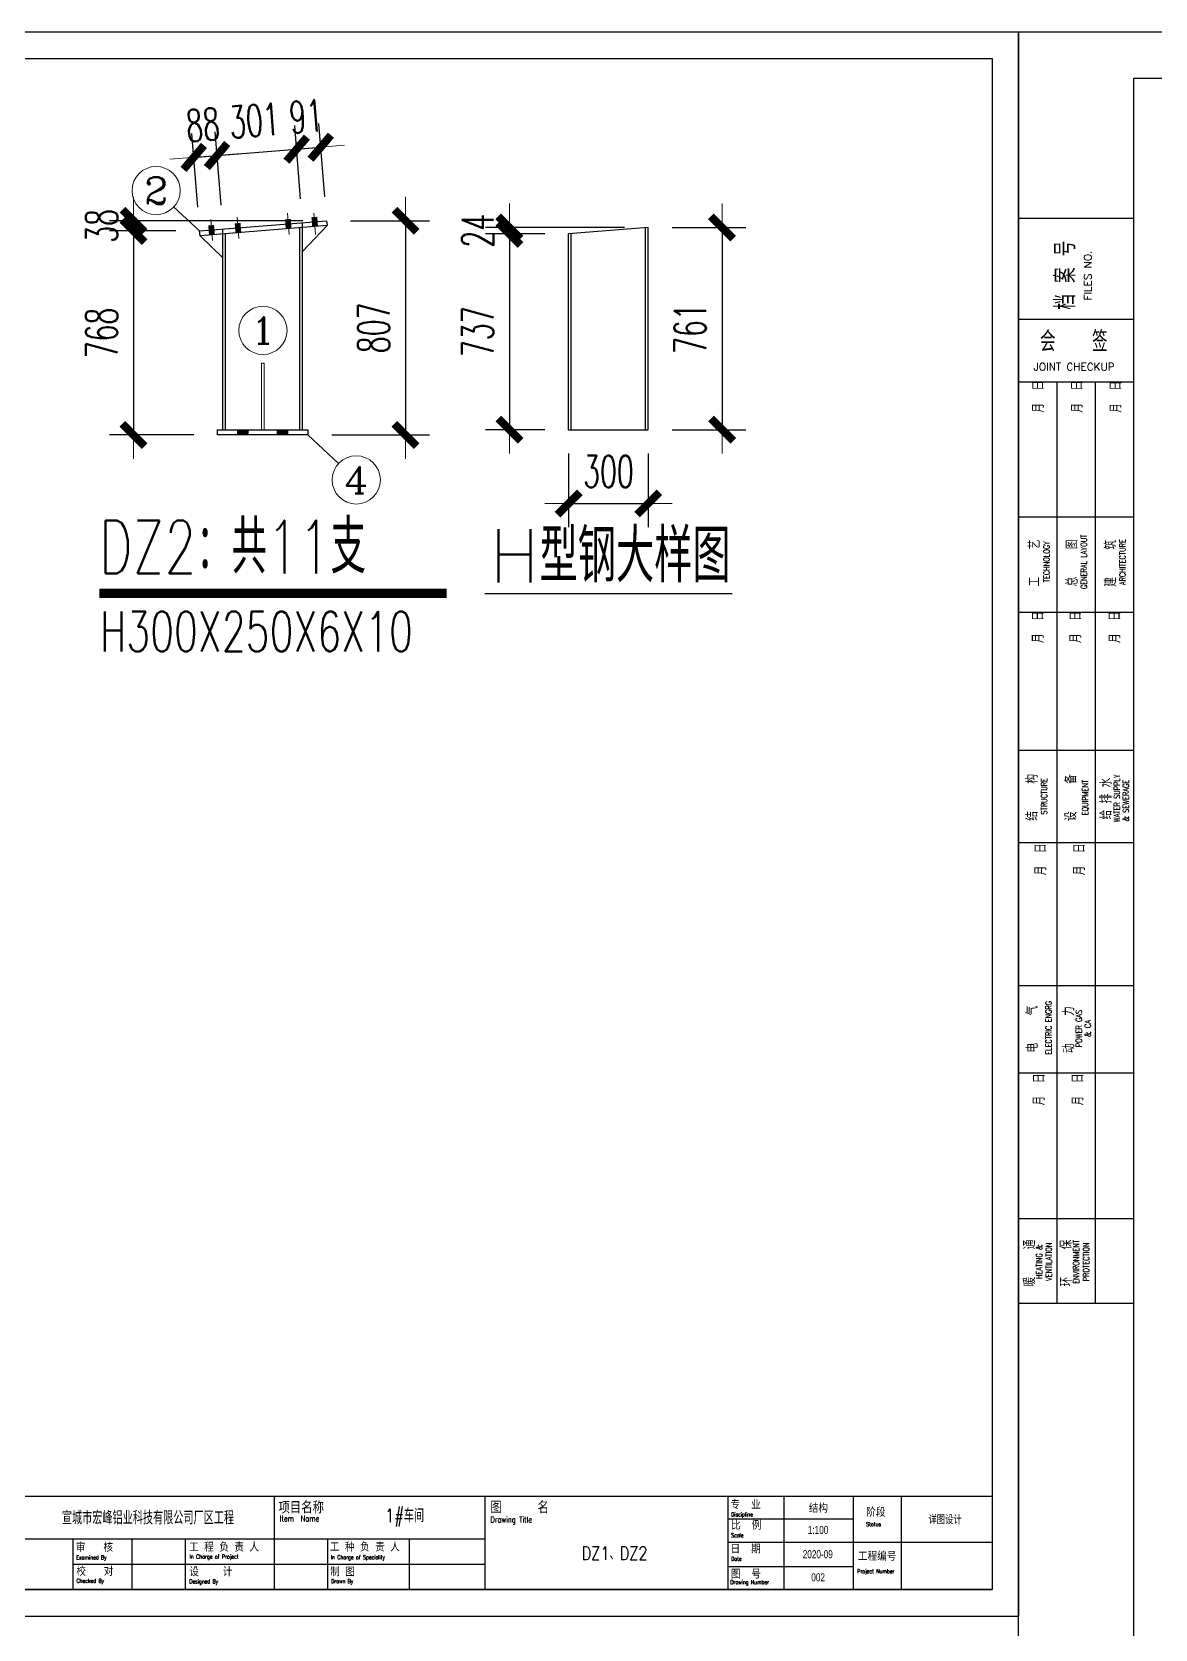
# Model space of a CAD drawing. Header units: inches. Extents: x 129725932 to 129894734, y 55771230 to 55809283.
# Drawn here: x 129784419 to 129788651, y 55803268 to 55809283 of the extents above; entities that cross this region are included whole.
import ezdxf
from ezdxf.enums import TextEntityAlignment as Align

# ---------------------------------------------------------------- set-up
doc = ezdxf.new("R2010")
doc.units = ezdxf.units.IN
doc.header["$MEASUREMENT"] = 0
doc.linetypes.add('CENTER', pattern=[50.8, 31.75, -6.35, 6.35, -6.35])
for name, color, linetype, lineweight in [('Bolt', 252, 'Continuous', 9), ('灰线', 253, 'Continuous', 5), ('轴线层', 1, 'CENTER', 15), ('钢架', 7, 'Continuous', 25)]:
    doc.layers.add(name, color=color, linetype=linetype, lineweight=lineweight)
for name, color, linetype in [('TK', 140, 'Continuous'), ('细线', 37, 'Continuous'), ('钢柱', 6, 'Continuous')]:
    doc.layers.add(name, color=color, linetype=linetype)
doc.styles.add('ARIAL', font='swisscl.ttf', dxfattribs={"width": 0.7})
doc.styles.add('COMPLEX', font='COMPLEX')
doc.styles.add('DIM_FONT', font='romans.shx', dxfattribs={"width": 0.618, "bigfont": '1hztxt.shx'})
doc.styles.add('HZ1', font='romand.shx', dxfattribs={"width": 0.7, "height": 300, "bigfont": 'hzxy.shx'})
doc.styles.add('HZXY', font='romand.shx', dxfattribs={"bigfont": 'hzxy.shx'})
doc.styles.add('ROMANC', font='romanc.shx', dxfattribs={"width": 0.8, "bigfont": 'hztxt.shx'})
doc.styles.add('ROMAND', font='ROMAND.shx', dxfattribs={"width": 0.85})
doc.styles.get("Standard").update_dxf_attribs({"font": 'txt', "bigfont": 'gbcbig.shx'})
doc.dimstyles.new('WGH(1)', dxfattribs={"dimscale": 1.2, "dimtxt": 100, "dimasz": 0.5, "dimexe": 75, "dimexo": 75, "dimgap": 50, "dimtad": 1, "dimdec": 0, "dimzin": 0, "dimdsep": 46, "dimtxsty": 'DIM_FONT', "dimblk1": '_DIMX', "dimblk2": '_DIMX', "dimsah": 1, "dimcen": 0.09, "dimclrd": 3, "dimclre": 3, "dimclrt": 7, "dimadec": 0, "dimazin": 0, "dimtfac": 1, "dimtdec": 0, "dimtix": 1, "dimtmove": 2, "dimatfit": 3, "dimldrblk": '_DIMX', "dimfxl": 0, "dimtolj": 1, "dimtzin": 0, "dimarcsym": 0})

# ---------------------------------------------------------------- blocks, each defined once
blk = doc.blocks.new('TK')
at = {"layer": 'TK', "lineweight": -3}
for p, q in [((6334425.8, 2858636.6), (6334425.8, 2870306.6)), ((6334425.8, 2858636.6), (6334425.8, 2870306.6)), ((6334425.8, 2870306.6), (6350948.5, 2870306.6)), ((6334425.8, 2870306.6), (6350948.5, 2870306.6)), ((6334425.8, 2870306.6), (6350948.5, 2870306.6)), ((6334425.8, 2870306.6), (6350948.5, 2870306.6)), ((6350948.5, 2858636.6), (6350948.5, 2870306.6)), ((6350948.5, 2858636.6), (6350948.5, 2870306.6)), ((6334917, 2858833.1), (6334917, 2870110.2)), ((6334917, 2858833.1), (6334917, 2870110.2)), ((6334917, 2870110.2), (6350752, 2870110.2)), ((6334917, 2870110.2), (6350752, 2870110.2)), ((6350752, 2870110.2), (6350752, 2858833.1)), ((6350752, 2870110.2), (6350752, 2858833.1)), ((6334425.8, 2869513), (6334917, 2869513)), ((6334917, 2869080.6), (6334425.8, 2869080.6)), ((6334917, 2868812.9), (6334425.8, 2868812.9)), ((6334589.5, 2864883.6), (6334589.5, 2868812.9)), ((6334753.1, 2864883.6), (6334753.1, 2868812.9)), ((6334917, 2868236.4), (6334425.8, 2868236.4)), ((6334917, 2867830.6), (6334425.8, 2867830.6)), ((6334917, 2867241.9), (6334425.8, 2867241.9)), ((6334917, 2866848.3), (6334425.8, 2866848.3)), ((6334917, 2866238.1), (6334425.8, 2866238.1)), ((6334917, 2865866), (6334425.8, 2865866)), ((6334917, 2865243.8), (6334425.8, 2865243.8)), ((6334917, 2864883.6), (6334425.8, 2864883.6)), ((6339769.6, 2859520.7), (6350752, 2859520.7)), ((6339769.6, 2859520.7), (6350752, 2859520.7)), ((6345461, 2859520.7), (6345461, 2858833.1)), ((6345461, 2859520.7), (6345461, 2858833.1)), ((6347013.7, 2859520.7), (6347013.7, 2858833.1)), ((6347013.7, 2859520.7), (6347013.7, 2858833.1)), ((6347013.7, 2859520.7), (6347013.7, 2858833.1)), ((6347013.7, 2859520.7), (6347013.7, 2858833.1)), ((6348804.1, 2859520.7), (6348804.1, 2858833.1)), ((6349216.7, 2859520.7), (6349216.7, 2858833.1)), ((6349728.7, 2859520.7), (6349728.7, 2858833.1)), ((6350082.3, 2859520.7), (6350082.3, 2858833.1)), ((6349728.7, 2859351.2), (6348804.1, 2859351.2)), ((6343153, 2859204.2), (6347013.7, 2859204.2)), ((6343153, 2859204.2), (6347013.7, 2859204.2)), ((6343976.7, 2859204.2), (6343976.7, 2858833.1)), ((6343976.7, 2859204.2), (6343976.7, 2858833.1)), ((6344413.2, 2859204.2), (6344413.2, 2858833.1)), ((6344806.2, 2859204.2), (6344806.2, 2858833.1)), ((6344806.2, 2859204.2), (6344806.2, 2858833.1)), ((6345853.9, 2859204.2), (6345853.9, 2858833.1)), ((6345853.9, 2859204.2), (6345853.9, 2858833.1)), ((6346455.9, 2859204.2), (6346455.9, 2858833.1)), ((6350752, 2859177.5), (6348804.1, 2859177.5)), ((6343976.7, 2859018.6), (6347013.7, 2859018.6)), ((6343976.7, 2859018.6), (6347013.7, 2859018.6)), ((6349728.7, 2858998.5), (6348804.1, 2858998.5)), ((6350752, 2858833.1), (6334917, 2858833.1)), ((6334917, 2858833.1), (6350752, 2858833.1)), ((6334917, 2858833.1), (6350752, 2858833.1)), ((6350752, 2858833.1), (6334917, 2858833.1)), ((6334425.8, 2858636.6), (6350948.5, 2858636.6)), ((6334425.8, 2858636.6), (6350948.5, 2858636.6))]:
    blk.add_line(p, q, dxfattribs=at)
at = {"layer": 'TK', "lineweight": -3, "text_generation_flag": 6}
for s, height, rotation, style, width, p in [('档 案 号', 87.04, 270, 'HZ1', 0.8, (6334668, 2869122.3)), ('Item  Name', 43.22, 180, 'ROMANC', 0.75, (6345502.5, 2859333.6)), ('Item  Name', 43.22, 180, 'ROMANC', 0.75, (6345502.5, 2859333.6)), ('Drawing Title', 43.222, 180, 'ROMANC', 0.75, (6347055.7, 2859325.2)), ('Drawing Title', 43.222, 180, 'ROMANC', 0.75, (6347055.7, 2859325.2)), ('Discipline', 29.47, 180, 'ROMANC', 0.75, (6348830.1, 2859370.7)), ('Status', 29.47, 180, 'ROMANC', 0.75, (6349824.6, 2859298.2)), ('Scale', 29.47, 180, 'ROMANC', 0.75, (6348829.4, 2859217)), ('In Charge of Project', 29.47, 180, 'ROMANC', 0.75, (6344839.1, 2859059.6)), ('In Charge of Project', 29.47, 180, 'ROMANC', 0.75, (6344839.1, 2859059.6)), ('Examined By', 29.47, 180, 'ROMANC', 0.75, (6344003.5, 2859053.7)), ('Examined By', 29.47, 180, 'ROMANC', 0.75, (6344003.5, 2859053.7)), ('In Charge of Speciality', 29.47, 180, 'ROMANC', 0.75, (6345879.2, 2859054.9)), ('In Charge of Speciality', 29.47, 180, 'ROMANC', 0.75, (6345879.2, 2859054.9)), ('Date', 29.47, 180, 'ROMANC', 0.75, (6348830.1, 2859043.5)), ('Project Number', 29.47, 180, 'ROMANC', 0.75, (6349759.1, 2858951.3)), ('Checked By', 29.47, 180, 'ROMANC', 0.75, (6344005.3, 2858881.5)), ('Checked By', 29.47, 180, 'ROMANC', 0.75, (6344005.3, 2858881.5)), ('Designed By', 29.47, 180, 'ROMANC', 0.75, (6344836.6, 2858877.3)), ('Designed By', 29.47, 180, 'ROMANC', 0.75, (6344836.6, 2858877.3)), ('Drawn By', 29.47, 180, 'ROMANC', 0.75, (6345882, 2858878.9)), ('Drawn By', 29.47, 180, 'ROMANC', 0.75, (6345882, 2858878.9)), ('Drawing Number', 29.47, 180, 'ROMANC', 0.75, (6348823.9, 2858872.2))]:
    blk.add_text(s, height=height, rotation=rotation, dxfattribs=dict(at, style=style, width=width)).set_placement(p)
for s, height, rotation, style, width, p in [('FILES NO.', 32.64, 270, 'ROMANC', 1, (6334737.3, 2869267.3)), ('会   签', 87.04, 180, 'HZ1', 0.8, (6334661.2, 2868943.4)), ('JOINT CHECKUP', 32.639, 180, 'ROMANC', 1, (6334662.5, 2868862)), ('  月  日', 49.12, 270, 'HZ1', 0.8, (6334533.8, 2868723.8)), ('  月  日', 49.12, 270, 'HZ1', 0.8, (6334699.7, 2868723.8)), ('  月  日', 49.12, 270, 'HZ1', 0.8, (6334864.7, 2868723.5)), ('GENERAL LAYOUT', 25.54, 270, 'ROMAND', 0.8, (6334717.3, 2868046.6)), ('工    艺', 49.12, 270, 'HZ1', 0.8, (6334517.5, 2868041.6)), ('TECHNOLOGY', 25.54, 270, 'ROMAND', 0.8, (6334557.9, 2868046.6)), ('总    图', 49.12, 270, 'HZ1', 0.8, (6334677.8, 2868041.6)), ('建    筑', 49.12, 270, 'HZ1', 0.8, (6334842.4, 2868040.1)), ('ARCHITECTURE', 25.54, 270, 'ROMAND', 0.8, (6334881.5, 2868045.1)), ('  月  日', 49.12, 270, 'HZ1', 0.8, (6334533.1, 2867741.2)), ('  月  日', 49.12, 270, 'HZ1', 0.8, (6334693.4, 2867741.2)), ('  月  日', 49.12, 270, 'HZ1', 0.8, (6334860.6, 2867741.2)), ('结    构', 49.12, 270, 'HZ1', 0.8, (6334507.3, 2867041.6)), ('设    备', 49.12, 270, 'HZ1', 0.8, (6334672.6, 2867041)), ('WATER SUPPLY', 25.54, 270, 'ROMAND', 0.8, (6334858, 2867037.5)), ('STRUCTURE', 25.54, 270, 'ROMAND', 0.8, (6334547.3, 2867046.6)), ('EQUIPMENT', 25.54, 270, 'ROMAND', 0.8, (6334722.5, 2867040.8)), ('给 排 水', 49.12, 270, 'HZ1', 0.8, (6334822.6, 2867036.6)), ('& SEWERAGE', 25.54, 270, 'ROMAND', 0.8, (6334896.1, 2867028)), ('  月  日', 49.12, 270, 'HZ1', 0.8, (6334544.1, 2866750.4)), ('  月  日', 49.12, 270, 'HZ1', 0.8, (6334709.4, 2866750.4)), ('电    气', 49.12, 270, 'HZ1', 0.8, (6334508.2, 2866053.5)), ('ELECTRIC ENGRG', 25.54, 270, 'ROMAND', 0.8, (6334566.1, 2866058.5)), ('动    力', 49.12, 270, 'HZ1', 0.8, (6334664, 2866050.9)), ('POWER GAS', 25.54, 270, 'ROMAND', 0.8, (6334695.6, 2866055.9)), ('& CA', 26.11, 270, 'ROMAND', 0.8, (6334733.7, 2866055.9)), ('  月  日', 49.12, 270, 'HZ1', 0.8, (6334537.2, 2865769.1)), ('  月  日', 49.12, 270, 'HZ1', 0.8, (6334702.5, 2865769.1)), ('暖    通', 49.12, 270, 'HZ1', 0.8, (6334496.5, 2865055.6)), ('环    保', 49.12, 270, 'HZ1', 0.8, (6334652.7, 2865055.6)), ('ENVIRONMENT', 25.54, 270, 'ROMAND', 0.8, (6334683.4, 2865060.6)), ('HEATING &', 25.54, 270, 'ROMAND', 0.8, (6334525.8, 2865060.6)), ('VENTILATION', 25.54, 270, 'ROMAND', 0.8, (6334567.2, 2865060.6)), ('PROTECTION', 25.54, 270, 'ROMAND', 0.8, (6334726.4, 2865060.6))]:
    blk.add_text(s, height=height, rotation=rotation, dxfattribs=dict(at, style=style, width=width)).set_placement(p, align=Align.CENTER)
at = {"layer": 'TK', "lineweight": -3, "style": 'HZXY', "width": 1}
for s, height, p in [('项目名称', 88.41, (6345493, 2859392.2)), ('项目名称', 88.41, (6345493, 2859392.2)), ('图    名', 88.41, (6347054.7, 2859393.4)), ('图    名', 88.41, (6347054.7, 2859393.4)), ('专  业', 58.94, (6348825.2, 2859425.2)), ('阶段', 58.94, (6349824.8, 2859368.6)), ('比  例', 58.94, (6348829.6, 2859273.3)), ('审   核', 58.94, (6344000.8, 2859110.3)), ('审   核', 58.94, (6344000.8, 2859110.3)), ('工 程 负 责 人', 58.94, (6344834.8, 2859111.9)), ('工 程 负 责 人', 58.94, (6344834.8, 2859111.9)), ('工 种 负 责 人', 58.94, (6345872.1, 2859112.8)), ('工 种 负 责 人', 58.94, (6345872.1, 2859112.8)), ('日  期', 58.94, (6348825.2, 2859099.1)), ('工程编号', 58.94, (6349764, 2859044.5)), ('校   对', 58.94, (6344003.6, 2858933.4)), ('校   对', 58.94, (6344003.6, 2858933.4)), ('设    计 ', 58.94, (6344836.4, 2858930.2)), ('设    计 ', 58.94, (6344836.4, 2858930.2)), ('制 图', 58.94, (6345873.9, 2858930)), ('制 图', 58.94, (6345873.9, 2858930)), ('图  号', 58.94, (6348826.7, 2858913.7))]:
    blk.add_text(s, height=height, dxfattribs=at).set_placement(p)
at = {"layer": 'TK', "lineweight": -3}
for tag, height, style, width, p in [('DISCIPLINE', 58.9, 'HZXY', 1, (6349472.7, 2859435.4)), ('PROJECT-NAME', 98.2, 'HZXY', 0.8, (6344531.8, 2859366.2)), ('ITEM-NAME', 98.2, 'HZXY', 0.8, (6346423, 2859369.9)), ('STATUS', 58.9, 'HZXY', 0.8, (6350406.5, 2859350.8)), ('SCALE', 58.9, 'ARIAL', 1, (6349470.2, 2859271.1)), ('版本号', 58.9, 'HZXY', 1, (6342281.9, 2859251.5)), ('REWORK-DATE', 58.9, 'ARIAL', 1, (6342814.4, 2859259)), ('DRAWING-TITLE', 98.2, 'HZXY', 0.8, (6347969.5, 2859229.5)), ('版本号', 58.9, 'HZXY', 1, (6342281.9, 2859078.2)), ('REWORK-DATE', 58.9, 'ARIAL', 1, (6342814.4, 2859087.1)), ('DRAWING-TITLE', 98.2, 'HZXY', 0.8, (6347970.5, 2859098.8)), ('DATE', 58.9, 'ARIAL', 1, (6349468, 2859092.1)), ('PROJECT-NUMBER', 58.9, 'ARIAL', 0.9, (6350395.7, 2859013.3)), ('DRAWING-TITLE', 98.2, 'HZXY', 0.8, (6347972.1, 2858962.5)), ('DRAWING-NUMBER', 58.9, 'ARIAL', 1, (6349470.8, 2858922)), ('版本号', 58.9, 'HZXY', 1, (6342281.9, 2858912.2)), ('REWORK-DATE', 58.9, 'ARIAL', 1, (6342814.4, 2858915.2))]:
    blk.add_attdef(tag, text='', height=height, dxfattribs=dict(at, style=style, width=width)).set_placement(p, align=Align.MIDDLE)
blk = doc.blocks.new('轴线标号')
at = {"lineweight": 13}
blk.add_circle((0, 0), 0.5, dxfattribs=at)
at = {"layer": '钢架', "lineweight": 13, "style": 'COMPLEX', "width": 1.041667}
blk.add_attdef('A', text='', height=0.56, dxfattribs=at).set_placement((-0.25, -0.28), (0.25, -0.28), align=Align.FIT)
blk = doc.blocks.new('_DIMX')
blk.add_line((-150, 0), (150, 0))
at = {"const_width": 50}
blk.add_lwpolyline([(-70, -70), (70, 70)], dxfattribs=at)
blk = doc.blocks.new('*D174')
at = {"layer": 'Defpoints', "color": 0}
for p in [(129786218, 55808522.5), (129786441.1, 55808522.5), (129786741.1, 55808546.5)]:
    blk.add_point(p, dxfattribs=at)
at = {"layer": '灰线', "color": 3, "lineweight": -2}
for p, q in [((129786651.1, 55808546.5), (129786128, 55808546.5)), ((129786351.1, 55808522.5), (129786128, 55808522.5)), ((129786218, 55808547.1), (129786218, 55808547.7)), ((129786218, 55808546.5), (129786218, 55808522.5)), ((129786218, 55808521.9), (129786218, 55808521.3))]:
    blk.add_line(p, q, dxfattribs=at)
at = {"layer": '灰线', "color": 3, "lineweight": -2, "xscale": 0.5999999999999995, "yscale": 0.5999999999999995, "zscale": 0.5999999999999995}
for p, rotation in [((129786218, 55808546.5), 270), ((129786218, 55808522.5), 90)]:
    blk.add_blockref('_DIMX', p, dxfattribs=dict(at, rotation=rotation))
at = {"layer": '灰线', "color": 7, "insert": (129786098, 55808534.5), "char_height": 120, "attachment_point": 5, "rotation": 90, "style": 'DIM_FONT'}
blk.add_mtext('\\A1;24', dxfattribs=at)
blk = doc.blocks.new('*D175')
at = {"layer": 'Defpoints', "color": 0}
for p in [(129786441.1, 55808522.5), (129786218, 55807785.1), (129786441.1, 55807785.1)]:
    blk.add_point(p, dxfattribs=at)
at = {"layer": '灰线', "color": 3, "lineweight": -2}
for p, q in [((129786351.1, 55808522.5), (129786128, 55808522.5)), ((129786218, 55808521.9), (129786218, 55807785.7)), ((129786351.1, 55807785.1), (129786128, 55807785.1))]:
    blk.add_line(p, q, dxfattribs=at)
at = {"layer": '灰线', "color": 3, "lineweight": -2, "xscale": 0.5999999999999995, "yscale": 0.5999999999999995, "zscale": 0.5999999999999995}
for p, rotation in [((129786218, 55808522.5), 90), ((129786218, 55807785.1), 270)]:
    blk.add_blockref('_DIMX', p, dxfattribs=dict(at, rotation=rotation))
at = {"layer": '灰线', "color": 7, "insert": (129786098, 55808153.8), "char_height": 120, "attachment_point": 5, "rotation": 90, "style": 'DIM_FONT'}
blk.add_mtext('\\A1;737', dxfattribs=at)
blk = doc.blocks.new('*D176')
at = {"layer": 'Defpoints', "color": 0}
for p in [(129786441.1, 55807785.1), (129786741.1, 55807785.1), (129786741.1, 55807507.4)]:
    blk.add_point(p, dxfattribs=at)
at = {"layer": '灰线', "color": 3, "lineweight": -2}
for p, q in [((129786441.1, 55807695.1), (129786441.1, 55807417.4)), ((129786741.1, 55807695.1), (129786741.1, 55807417.4)), ((129786440.5, 55807507.4), (129786439.9, 55807507.4)), ((129786441.1, 55807507.4), (129786741.1, 55807507.4)), ((129786741.7, 55807507.4), (129786742.3, 55807507.4))]:
    blk.add_line(p, q, dxfattribs=at)
at = {"layer": '灰线', "color": 3, "lineweight": -2, "xscale": 0.5999999999999995, "yscale": 0.5999999999999995, "zscale": 0.5999999999999995}
blk.add_blockref('_DIMX', (129786441.1, 55807507.4), dxfattribs=at)
at = {"layer": '灰线', "color": 3, "lineweight": -2, "xscale": 0.5999999999999995, "yscale": 0.5999999999999995, "zscale": 0.5999999999999995, "rotation": 180}
blk.add_blockref('_DIMX', (129786741.1, 55807507.4), dxfattribs=at)
at = {"layer": '灰线', "color": 7, "insert": (129786591.1, 55807627.4), "char_height": 120, "attachment_point": 5, "style": 'DIM_FONT'}
blk.add_mtext('\\A1;300', dxfattribs=at)
blk = doc.blocks.new('*D177')
at = {"layer": 'Defpoints', "color": 0}
for p in [(129786741.1, 55808546.5), (129786741.1, 55807785.1), (129787019.2, 55807785.1)]:
    blk.add_point(p, dxfattribs=at)
at = {"layer": '灰线', "color": 3, "lineweight": -2}
for p, q in [((129786831.1, 55808546.5), (129787109.2, 55808546.5)), ((129787019.2, 55808545.9), (129787019.2, 55807785.7)), ((129786831.1, 55807785.1), (129787109.2, 55807785.1))]:
    blk.add_line(p, q, dxfattribs=at)
at = {"layer": '灰线', "color": 3, "lineweight": -2, "xscale": 0.5999999999999995, "yscale": 0.5999999999999995, "zscale": 0.5999999999999995}
for p, rotation in [((129787019.2, 55808546.5), 90), ((129787019.2, 55807785.1), 270)]:
    blk.add_blockref('_DIMX', p, dxfattribs=dict(at, rotation=rotation))
at = {"layer": '灰线', "color": 7, "insert": (129786899.2, 55808165.8), "char_height": 120, "attachment_point": 5, "rotation": 90, "style": 'DIM_FONT'}
blk.add_mtext('\\A1;761', dxfattribs=at)
blk = doc.blocks.new('*D178')
at = {"layer": 'Defpoints', "color": 0}
for p in [(129785116.3, 55808817.6), (129785050.7, 55808533.5), (129785138.5, 55808540.5)]:
    blk.add_point(p, dxfattribs=at)
at = {"layer": '灰线', "color": 3, "lineweight": -2}
for p, q in [((129785043.5, 55808623.2), (129785021.3, 55808900.3)), ((129785131.3, 55808630.2), (129785109.1, 55808907.3)), ((129785027.9, 55808810.5), (129785027.3, 55808810.5)), ((129785028.5, 55808810.6), (129785116.3, 55808817.6)), ((129785116.9, 55808817.7), (129785117.5, 55808817.7))]:
    blk.add_line(p, q, dxfattribs=at)
at = {"layer": '灰线', "color": 3, "lineweight": -2, "xscale": 0.5999999999999995, "yscale": 0.5999999999999995, "zscale": 0.5999999999999995}
for p, rotation in [((129785028.5, 55808810.6), 4.573921227049347), ((129785116.3, 55808817.6), 184.5739212270493)]:
    blk.add_blockref('_DIMX', p, dxfattribs=dict(at, rotation=rotation))
at = {"layer": '灰线', "color": 7, "insert": (129785062.8, 55808933.7), "char_height": 120, "attachment_point": 5, "rotation": 4.57392, "style": 'DIM_FONT'}
blk.add_mtext('\\A1;88', dxfattribs=at)
blk = doc.blocks.new('*D179')
at = {"layer": 'Defpoints', "color": 0}
for p in [(129785416.3, 55808841.6), (129785138.5, 55808540.5), (129785438.5, 55808564.5)]:
    blk.add_point(p, dxfattribs=at)
at = {"layer": '灰线', "color": 3, "lineweight": -2}
for p, q in [((129785431.3, 55808654.2), (129785409.1, 55808931.3)), ((129785131.3, 55808630.2), (129785109.1, 55808907.3)), ((129785116.9, 55808817.7), (129785415.7, 55808841.6))]:
    blk.add_line(p, q, dxfattribs=at)
at = {"layer": '灰线', "color": 3, "lineweight": -2, "xscale": 0.5999999999999995, "yscale": 0.5999999999999995, "zscale": 0.5999999999999995}
for p, rotation in [((129785116.3, 55808817.6), 184.5739212270518), ((129785416.3, 55808841.6), 4.573921227051838)]:
    blk.add_blockref('_DIMX', p, dxfattribs=dict(at, rotation=rotation))
at = {"layer": '灰线', "color": 7, "insert": (129785256.7, 55808949.2), "char_height": 120, "attachment_point": 5, "rotation": 4.57392, "style": 'DIM_FONT'}
blk.add_mtext('\\A1;301', dxfattribs=at)
blk = doc.blocks.new('*D180')
at = {"layer": 'Defpoints', "color": 0}
for p in [(129785507, 55808848.9), (129785529.1, 55808571.8), (129785438.5, 55808564.5)]:
    blk.add_point(p, dxfattribs=at)
at = {"layer": '灰线', "color": 3, "lineweight": -2}
for p, q in [((129785431.3, 55808654.2), (129785409.1, 55808931.3)), ((129785522, 55808661.5), (129785499.8, 55808938.6)), ((129785415.7, 55808841.6), (129785415.1, 55808841.5)), ((129785416.3, 55808841.6), (129785507, 55808848.9)), ((129785507.6, 55808848.9), (129785508.2, 55808849))]:
    blk.add_line(p, q, dxfattribs=at)
at = {"layer": '灰线', "color": 3, "lineweight": -2, "xscale": 0.5999999999999995, "yscale": 0.5999999999999995, "zscale": 0.5999999999999995}
for p, rotation in [((129785416.3, 55808841.6), 4.573921227051825), ((129785507, 55808848.9), 184.5739212270518)]:
    blk.add_blockref('_DIMX', p, dxfattribs=dict(at, rotation=rotation))
at = {"layer": '灰线', "color": 7, "insert": (129785452.1, 55808964.9), "char_height": 120, "attachment_point": 5, "rotation": 4.57392, "style": 'DIM_FONT'}
blk.add_mtext('\\A1;91', dxfattribs=at)
blk = doc.blocks.new('*D181')
at = {"layer": 'Defpoints', "color": 0}
for p in [(129785529.1, 55808571.8), (129784801.6, 55808533.5), (129785050.7, 55808533.5)]:
    blk.add_point(p, dxfattribs=at)
at = {"layer": '灰线', "color": 3, "lineweight": -2}
for p, q in [((129785439.1, 55808571.8), (129784711.6, 55808571.8)), ((129784801.6, 55808572.4), (129784801.6, 55808573)), ((129784801.6, 55808571.8), (129784801.6, 55808533.5)), ((129784960.7, 55808533.5), (129784711.6, 55808533.5)), ((129784801.6, 55808532.9), (129784801.6, 55808532.3))]:
    blk.add_line(p, q, dxfattribs=at)
at = {"layer": '灰线', "color": 3, "lineweight": -2, "xscale": 0.5999999999999995, "yscale": 0.5999999999999995, "zscale": 0.5999999999999995}
for p, rotation in [((129784801.6, 55808571.8), 270), ((129784801.6, 55808533.5), 90)]:
    blk.add_blockref('_DIMX', p, dxfattribs=dict(at, rotation=rotation))
at = {"layer": '灰线', "color": 7, "insert": (129784681.6, 55808552.6), "char_height": 120, "attachment_point": 5, "rotation": 90, "style": 'DIM_FONT'}
blk.add_mtext('\\A1;38', dxfattribs=at)
blk = doc.blocks.new('*D182')
at = {"layer": 'Defpoints', "color": 0}
for p in [(129785050.7, 55808533.5), (129784801.6, 55807765.1), (129785118.5, 55807765.1)]:
    blk.add_point(p, dxfattribs=at)
at = {"layer": '灰线', "color": 3, "lineweight": -2}
for p, q in [((129784960.7, 55808533.5), (129784711.6, 55808533.5)), ((129784801.6, 55808532.9), (129784801.6, 55807765.7)), ((129785028.5, 55807765.1), (129784711.6, 55807765.1))]:
    blk.add_line(p, q, dxfattribs=at)
at = {"layer": '灰线', "color": 3, "lineweight": -2, "xscale": 0.5999999999999995, "yscale": 0.5999999999999995, "zscale": 0.5999999999999995}
for p, rotation in [((129784801.6, 55808533.5), 90), ((129784801.6, 55807765.1), 270)]:
    blk.add_blockref('_DIMX', p, dxfattribs=dict(at, rotation=rotation))
at = {"layer": '灰线', "color": 7, "insert": (129784681.6, 55808149.3), "char_height": 120, "attachment_point": 5, "rotation": 90, "style": 'DIM_FONT'}
blk.add_mtext('\\A1;768', dxfattribs=at)
blk = doc.blocks.new('*D183')
at = {"layer": 'Defpoints', "color": 0}
for p in [(129785529.1, 55808571.8), (129785458.5, 55807765.1), (129785826.4, 55807765.1)]:
    blk.add_point(p, dxfattribs=at)
at = {"layer": '灰线', "color": 3, "lineweight": -2}
for p, q in [((129785619.1, 55808571.8), (129785916.4, 55808571.8)), ((129785826.4, 55808571.2), (129785826.4, 55807765.7)), ((129785548.5, 55807765.1), (129785916.4, 55807765.1))]:
    blk.add_line(p, q, dxfattribs=at)
at = {"layer": '灰线', "color": 3, "lineweight": -2, "xscale": 0.5999999999999995, "yscale": 0.5999999999999995, "zscale": 0.5999999999999995}
for p, rotation in [((129785826.4, 55808571.8), 90), ((129785826.4, 55807765.1), 270)]:
    blk.add_blockref('_DIMX', p, dxfattribs=dict(at, rotation=rotation))
at = {"layer": '灰线', "color": 7, "insert": (129785706.4, 55808168.4), "char_height": 120, "attachment_point": 5, "rotation": 90, "style": 'DIM_FONT'}
blk.add_mtext('\\A1;807', dxfattribs=at)

msp = doc.modelspace()

# ---------------------------------------------------------------- linework, layer by layer
for p, q in [((129785050.7, 55808533.5), (129784953.1, 55808623.6)), ((129785458.5, 55807765.1), (129785574.5, 55807658)), ((129786125, 55807168.6), (129787057.2, 55807168.6))]:
    msp.add_line(p, q)
at = {"layer": 'Bolt'}
for p, q in [((129785092.3, 55808577), (129785098.7, 55808497.2)), ((129785192, 55808584.9), (129785198.4, 55808505.2)), ((129785381.4, 55808600.1), (129785387.8, 55808520.3)), ((129785481.1, 55808600), (129785487.5, 55808520.3))]:
    msp.add_line(p, q, dxfattribs=at)
for points, const_width in [([(129785097, 55808519.1), (129785094.1, 55808555)], 22), ([(129785196.6, 55808527.1), (129785193.8, 55808563)], 22), ([(129785386, 55808542.3), (129785383.2, 55808578.2)], 22), ([(129785485.7, 55808550.2), (129785482.8, 55808586.1)], 22), ([(129785213.5, 55807765.1), (129785213.5, 55807785.1)], 44), ([(129785363.5, 55807765.1), (129785363.5, 55807785.1)], 44)]:
    msp.add_lwpolyline(points, dxfattribs=dict(at, const_width=const_width))
at = {"layer": '灰线'}
for points in [[(129785052.1, 55808515.6), (129785138.5, 55808522.5), (129785138.5, 55808432.5), (129785052.1, 55808515.6)], [(129785530.6, 55808553.8), (129785438.5, 55808546.5), (129785438.5, 55808456.5), (129785530.6, 55808553.8)]]:
    msp.add_lwpolyline(points, dxfattribs=at)
msp.add_lwpolyline([(129785283.5, 55808035.1), (129785293.5, 55808035.1), (129785293.5, 55807785.1), (129785283.5, 55807785.1)], close=True, dxfattribs=at)
at = {"layer": '细线', "lineweight": -3, "const_width": 35}
msp.add_lwpolyline([(129784672.6, 55807168.6), (129785981.9, 55807168.6)], dxfattribs=at)
at = {"layer": '钢柱'}
for p, q in [((129785138.5, 55807785.1), (129785138.5, 55808540.5)), ((129785148.5, 55807785.1), (129785148.5, 55808523.3)), ((129785428.5, 55807785.1), (129785428.5, 55808545.7)), ((129785438.5, 55807785.1), (129785438.5, 55808564.5)), ((129786741.1, 55808546.5), (129786441.1, 55808522.5)), ((129786441.1, 55807785.1), (129786441.1, 55808522.5)), ((129786451.1, 55807785.1), (129786451.1, 55808523.3)), ((129786731.1, 55807785.1), (129786731.1, 55808545.7)), ((129786741.1, 55807785.1), (129786741.1, 55808546.5)), ((129786441.1, 55807785.1), (129786741.1, 55807785.1))]:
    msp.add_line(p, q, dxfattribs=at)
for points in [[(129785529.1, 55808571.8), (129785530.6, 55808553.8), (129785052.1, 55808515.6), (129785050.7, 55808533.5)], [(129785118.5, 55807785.1), (129785458.5, 55807785.1), (129785458.5, 55807765.1), (129785118.5, 55807765.1)]]:
    msp.add_lwpolyline(points, close=True, dxfattribs=at)

# ---------------------------------------------------------------- block references
ref = msp.add_blockref('TK', (126541214.1, 54341838.8), dxfattribs=dict(xscale=0.5112500203650033, yscale=0.5112500179321788, zscale=0.5112500214372689))
ref.add_attrib('STATUS', '详图设计', dxfattribs={"layer": 'TK', "lineweight": -3, "height": 30.13, "style": 'HZXY', "width": 0.8}).set_placement((129787859.5, 55803682), align=Align.MIDDLE)
ref.add_attrib('PROJECT-NAME', '宣城市宏峰铝业科技有限公司厂区工程', dxfattribs={"layer": 'TK', "lineweight": -3, "height": 50.221, "style": 'HZXY', "width": 0.8}).set_placement((129784856.1, 55803689.8), align=Align.MIDDLE)
ref.add_attrib('DRAWING-TITLE', 'DZ1、DZ2', dxfattribs={"layer": 'TK', "lineweight": -3, "height": 50.22, "style": 'HZXY', "width": 0.8}).set_placement((129786614.1, 55803553.1), align=Align.MIDDLE)
ref.add_attrib('ITEM-NAME', '1#车间', dxfattribs={"layer": 'TK', "lineweight": -3, "height": 50.22, "style": 'HZXY', "width": 0.8}).set_placement((129785823, 55803691.7), align=Align.MIDDLE)
ref.add_attrib('SCALE', '1:100', dxfattribs={"layer": 'TK', "lineweight": -3, "height": 30.13, "style": 'ARIAL', "width": 1}).set_placement((129787380.8, 55803641.2), align=Align.MIDDLE)
ref.add_attrib('DATE', '2020-09', dxfattribs={"layer": 'TK', "lineweight": -3, "height": 30.13, "style": 'ARIAL', "width": 1}).set_placement((129787379.7, 55803549.7), align=Align.MIDDLE)
ref.add_attrib('DRAWING-NUMBER', '002', dxfattribs={"layer": 'TK', "lineweight": -3, "height": 30.13, "style": 'ARIAL', "width": 1}).set_placement((129787381.1, 55803462.7), align=Align.MIDDLE)
ref.add_attrib('DISCIPLINE', '结构', dxfattribs={"layer": 'TK', "lineweight": -3, "height": 30.13, "style": 'HZXY', "width": 1}).set_placement((129787382.1, 55803725.2), align=Align.MIDDLE)
at = {"xscale": 0.8830176671653561, "yscale": 0.8830176629634453, "zscale": 0.8830176690173454}
msp.add_blockref('TK', (124194726.7, 53274751.6), dxfattribs=at)
ref = msp.add_blockref('轴线标号', (129784886.8, 55808685.6), dxfattribs=dict(xscale=-181.6396958827972, yscale=181.6396958827972, zscale=181.6396958822698, rotation=2.726213654824505e-07))
ref.add_attrib('A', '2', dxfattribs={"layer": '钢架', "lineweight": 13, "height": 101.7, "rotation": 0, "style": 'COMPLEX', "width": 1.339286}).set_placement((129784841.4, 55808634.7), (129784932.2, 55808634.7), align=Align.FIT)
ref = msp.add_blockref('轴线标号', (129785289.2, 55808158.9), dxfattribs=dict(xscale=-181.6396958827972, yscale=181.6396958827972, zscale=181.6396958822698, rotation=2.726213654824505e-07))
ref.add_attrib('A', '1', dxfattribs={"layer": '钢架', "lineweight": 13, "height": 101.7, "rotation": 0, "style": 'COMPLEX', "width": 2.083333}).set_placement((129785243.8, 55808108), (129785334.6, 55808108), align=Align.FIT)
ref = msp.add_blockref('轴线标号', (129785640.9, 55807595.9), dxfattribs=dict(xscale=-181.6396958827972, yscale=181.6396958827972, zscale=181.6396958822698, rotation=180.0000002726213))
ref.add_attrib('A', '4', dxfattribs={"layer": '钢架', "lineweight": 13, "height": 101.7, "style": 'COMPLEX', "width": 1.171875}).set_placement((129785595.4, 55807545.1), (129785686.3, 55807545.1), align=Align.FIT)

# ---------------------------------------------------------------- texts
at = {"layer": '细线', "color": 4, "lineweight": -3, "style": 'DIM_FONT', "width": 0.7}
for s, height, p in [('DZ2：共11支', 200, (129784672.1, 55807243.6)), ('H300X250X6X10', 150, (129784675.2, 55806950.2))]:
    msp.add_text(s, height=height, dxfattribs=at).set_placement(p)
at = {"layer": '轴线层', "color": 4, "linetype": 'ByBlock', "insert": (129786142.8, 55807410), "char_height": 200, "width": 1273.533, "attachment_point": 1}
msp.add_mtext('H型钢大样图', dxfattribs=at)

# ---------------------------------------------------------------- dimensions: what is measured, and where the dimension line sits
at = {"layer": '灰线'}
for base, p1, p2, angle, picture, middle in [((129785507, 55808848.9), (129785438.5, 55808564.5), (129785529.1, 55808571.8), 184.57392, '*D180', (129785452.1, 55808964.9)), ((129785416.3, 55808841.6), (129785138.5, 55808540.5), (129785438.5, 55808564.5), 184.57392, '*D179', (129785256.7, 55808949.2)), ((129784801.6, 55808533.5), (129785529.1, 55808571.8), (129785050.7, 55808533.5), 90, '*D181', (129784681.6, 55808552.6)), ((129785826.4, 55807765.1), (129785529.1, 55808571.8), (129785458.5, 55807765.1), 90, '*D183', (129785706.4, 55808168.4)), ((129786218, 55808522.5), (129786741.1, 55808546.5), (129786441.1, 55808522.5), 90, '*D174', (129786098, 55808534.5)), ((129787019.2, 55807785.1), (129786741.1, 55808546.5), (129786741.1, 55807785.1), 90, '*D177', (129786899.2, 55808165.8)), ((129784801.6, 55807765.1), (129785050.7, 55808533.5), (129785118.5, 55807765.1), 90, '*D182', (129784681.6, 55808149.3)), ((129786218, 55807785.1), (129786441.1, 55808522.5), (129786441.1, 55807785.1), 90, '*D175', (129786098, 55808153.8))]:
    dim = msp.add_linear_dim(base=base, p1=p1, p2=p2, angle=angle, dimstyle='WGH(1)', override={"dimfxl": 250}, dxfattribs=at)
    dim.commit()
    dim.dimension.update_dxf_attribs({"geometry": picture, "text_midpoint": middle})
dim = msp.add_aligned_dim(p1=(129785050.7, 55808533.5), p2=(129785138.5, 55808540.5), distance=278, dimstyle='WGH(1)', override={"dimfxl": 250}, dxfattribs=at)
dim.commit()
dim.dimension.update_dxf_attribs({"geometry": '*D178', "text_midpoint": (129785062.8, 55808933.7)})
dim = msp.add_linear_dim(base=(129786741.1, 55807507.4), p1=(129786441.1, 55807785.1), p2=(129786741.1, 55807785.1), dimstyle='WGH(1)', override={"dimfxl": 250}, dxfattribs=at)
dim.commit()
dim.dimension.update_dxf_attribs({"geometry": '*D176', "text_midpoint": (129786591.1, 55807627.4)})

doc.saveas('drawing.dxf')
